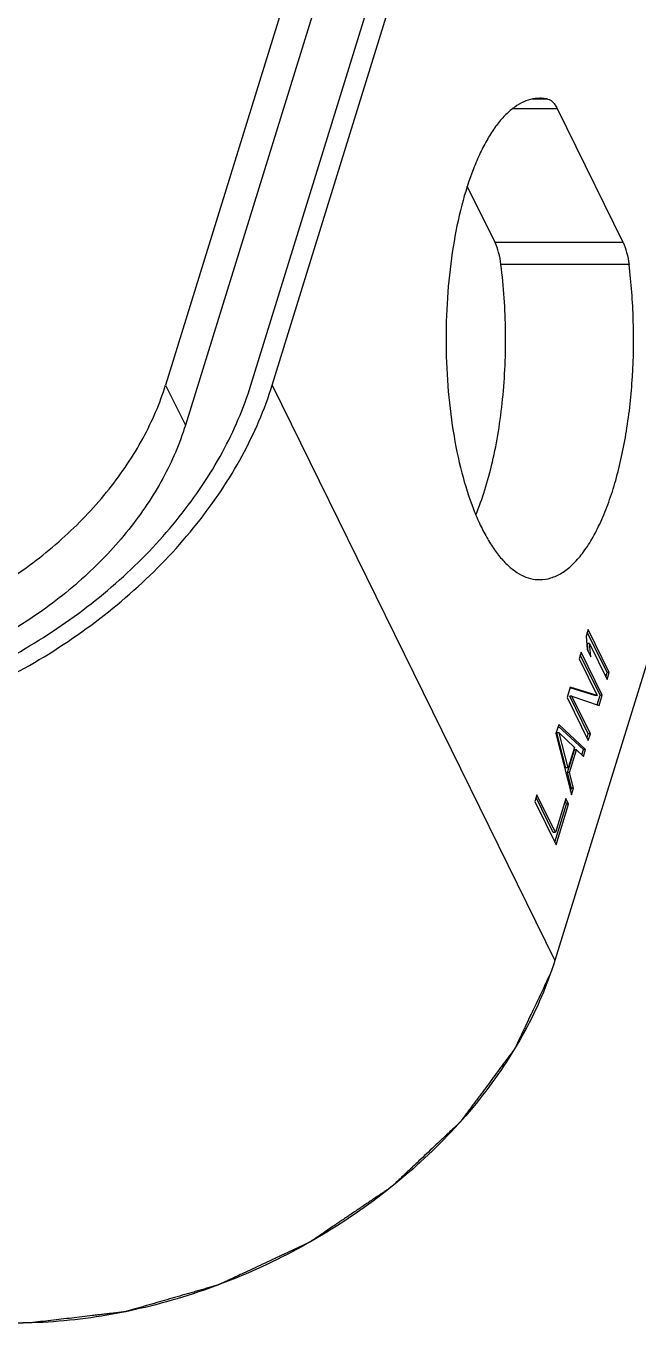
# Model space of a CAD drawing. Header units: millimetres. Extents: x 0 to 1189, y 0 to 841.
# Drawn here: x 1036.74 to 1049.95, y 644.79 to 672.81 of the extents above; entities that cross this region are included whole.
import ezdxf

# ---------------------------------------------------------------- set-up
doc = ezdxf.new("R2010")
doc.units = ezdxf.units.MM
doc.header["$LTSCALE"] = 65.395
for name, color, linetype in [('03_ALL_AXES', 7, 'CONTINUOUS'), ('09_ALL_ROUNDS', 7, 'CONTINUOUS'), ('11_ALL_COSMETICS', 7, 'CONTINUOUS'), ('20_ALL_FEATURES', 7, 'CONTINUOUS')]:
    doc.layers.add(name, color=color, linetype=linetype)

msp = doc.modelspace()

# ---------------------------------------------------------------- linework, layer by layer
at = {"layer": '03_ALL_AXES', "color": 7}
for p, q in [((1071.222, 766.888), (1039.753, 665.056)), ((1041.595, 665.056), (1073.064, 766.888)), ((1071.649, 766.018), (1040.18, 664.186))]:
    msp.add_line(p, q, dxfattribs=at)
at = {"layer": '03_ALL_AXES', "color": 4}
msp.add_line((1039.753, 665.056), (1040.18, 664.186), dxfattribs=at)
at = {"layer": '03_ALL_AXES', "color": 7}
for points, knots in [([(1030.545, 657.614), (1031.131, 657.614), (1032.326, 657.716), (1034.093, 658.142), (1035.814, 658.829), (1037.422, 659.751), (1038.858, 660.874), (1040.068, 662.156), (1041.006, 663.55), (1041.44, 664.554), (1041.595, 665.056)], [0, 0, 0, 0, 0.124266, 0.253139, 0.384492, 0.515947, 0.645114, 0.769838, 0.888443, 1, 1, 1, 1]), ([(1031.03, 659.181), (1031.492, 659.181), (1032.435, 659.261), (1033.831, 659.598), (1035.189, 660.14), (1036.458, 660.868), (1037.592, 661.754), (1038.547, 662.767), (1039.288, 663.867), (1039.63, 664.659), (1039.753, 665.056)], [0, 0, 0, 0, 0.124266, 0.253139, 0.384492, 0.515947, 0.645114, 0.769838, 0.888443, 1, 1, 1, 1]), ([(1040.18, 664.186), (1040.058, 663.789), (1039.715, 662.997), (1038.974, 661.896), (1038.019, 660.884), (1036.885, 659.998), (1035.616, 659.27), (1034.258, 658.728), (1032.862, 658.391), (1031.919, 658.311), (1031.457, 658.311)], [0, 0, 0, 0, 0.111557, 0.230162, 0.354886, 0.484053, 0.615508, 0.746861, 0.875734, 1, 1, 1, 1])]:
    msp.add_open_spline(points, degree=3, knots=knots, dxfattribs=at)
at = {"layer": '09_ALL_ROUNDS', "color": 7}
for p, q in [((1042.056, 665.056), (1073.524, 766.888)), ((1049.629, 668.133), (1048.213, 671.02)), ((1046.866, 668.133), (1046.267, 669.353))]:
    msp.add_line(p, q, dxfattribs=at)
at = {"layer": '09_ALL_ROUNDS', "color": 4}
for p, q in [((1048.004, 671.233), (1047.66, 671.233)), ((1048.213, 671.02), (1047.234, 671.02)), ((1049.629, 668.133), (1046.866, 668.133)), ((1049.758, 667.659), (1046.994, 667.659))]:
    msp.add_line(p, q, dxfattribs=at)
at = {"layer": '09_ALL_ROUNDS', "color": 7}
for points, knots in [([(1047.832, 671.251), (1047.765, 671.251), (1047.628, 671.234), (1047.428, 671.155), (1047.233, 671.028), (1047.046, 670.853), (1046.867, 670.633), (1046.697, 670.369), (1046.539, 670.064), (1046.337, 669.59), (1046.126, 668.915), (1045.944, 668.022), (1045.832, 667.056), (1045.794, 666.051), (1045.832, 665.047), (1045.944, 664.08), (1046.126, 663.188), (1046.337, 662.513), (1046.539, 662.039), (1046.697, 661.734), (1046.867, 661.47), (1047.046, 661.25), (1047.233, 661.075), (1047.428, 660.947), (1047.628, 660.869), (1047.765, 660.851), (1047.832, 660.851)], [0, 0, 0, 0, 0.016816, 0.034496, 0.053762, 0.075119, 0.098875, 0.125172, 0.154032, 0.185383, 0.254917, 0.332103, 0.414667, 0.5, 0.585333, 0.667897, 0.745083, 0.814617, 0.845968, 0.874828, 0.901125, 0.924881, 0.946238, 0.965504, 0.983184, 1, 1, 1, 1]), ([(1048.004, 671.233), (1047.99, 671.236), (1047.933, 671.247), (1047.875, 671.251), (1047.832, 671.251)], [0, 0, 0, 0, 0.252357, 1, 1, 1, 1]), ([(1048.004, 671.233), (1048.024, 671.228), (1048.065, 671.211), (1048.119, 671.165), (1048.17, 671.1), (1048.199, 671.048), (1048.213, 671.02)], [0, 0, 0, 0, 0.197839, 0.425145, 0.691428, 1, 1, 1, 1]), ([(1046.994, 667.659), (1046.983, 667.747), (1046.953, 667.909), (1046.899, 668.065), (1046.866, 668.133)], [0, 0, 0, 0, 0.540239, 1, 1, 1, 1]), ([(1049.629, 668.133), (1049.663, 668.065), (1049.716, 667.909), (1049.746, 667.747), (1049.758, 667.659)], [0, 0, 0, 0, 0.459761, 1, 1, 1, 1]), ([(1046.45, 662.25), (1046.524, 662.426), (1046.659, 662.804), (1046.82, 663.407), (1046.947, 664.062), (1047.068, 665.001), (1047.119, 666.208), (1047.055, 667.179), (1046.994, 667.659)], [0, 0, 0, 0, 0.104537, 0.218721, 0.34093, 0.469256, 0.735613, 1, 1, 1, 1]), ([(1047.832, 660.851), (1047.912, 660.851), (1048.079, 660.878), (1048.319, 660.992), (1048.549, 661.175), (1048.766, 661.425), (1048.97, 661.737), (1049.159, 662.108), (1049.329, 662.532), (1049.479, 663.005), (1049.606, 663.519), (1049.746, 664.265), (1049.851, 665.25), (1049.869, 666.454), (1049.808, 667.261), (1049.758, 667.659)], [0, 0, 0, 0, 0.031848, 0.066011, 0.104275, 0.147739, 0.196918, 0.2519, 0.312475, 0.378214, 0.448526, 0.5227, 0.679292, 0.840912, 1, 1, 1, 1]), ([(1030.424, 657.223), (1031.041, 657.223), (1032.299, 657.33), (1034.159, 657.778), (1035.97, 658.502), (1037.663, 659.472), (1039.174, 660.654), (1040.448, 662.003), (1041.436, 663.471), (1041.892, 664.527), (1042.056, 665.056)], [0, 0, 0, 0, 0.124266, 0.253139, 0.384492, 0.515947, 0.645114, 0.769838, 0.888443, 1, 1, 1, 1])]:
    msp.add_open_spline(points, degree=3, knots=knots, dxfattribs=at)
at = {"layer": '11_ALL_COSMETICS', "color": 7}
msp.add_line((1079.625, 754.456), (1048.156, 652.624), dxfattribs=at)
for points, knots in [([(1048.156, 652.624), (1048.155, 652.62), (1048.154, 652.615), (1048.152, 652.609), (1048.151, 652.606), (1048.15, 652.603), (1048.149, 652.601), (1048.149, 652.599), (1048.148, 652.597), (1048.148, 652.597), (1048.148, 652.597), (1048.148, 652.596), (1048.147, 652.594), (1048.147, 652.592), (1048.146, 652.589), (1048.144, 652.584), (1048.142, 652.578), (1048.139, 652.569), (1048.137, 652.56), (1048.134, 652.554), (1048.133, 652.549), (1048.132, 652.546), (1048.131, 652.544), (1048.131, 652.542), (1048.131, 652.542), (1048.13, 652.541), (1048.13, 652.541), (1048.13, 652.539), (1048.129, 652.537), (1048.128, 652.535), (1048.128, 652.532), (1048.126, 652.529), (1048.125, 652.525), (1048.124, 652.522), (1048.124, 652.52), (1048.123, 652.518), (1048.123, 652.517), (1048.122, 652.516), (1048.122, 652.515), (1048.122, 652.515), (1048.122, 652.514), (1048.122, 652.514), (1048.121, 652.513), (1048.121, 652.511), (1048.12, 652.509), (1048.119, 652.507), (1048.118, 652.503), (1048.117, 652.499), (1048.114, 652.492), (1048.112, 652.485), (1048.11, 652.478), (1048.108, 652.473), (1048.107, 652.468), (1048.105, 652.464), (1048.104, 652.462), (1048.104, 652.461), (1048.104, 652.46), (1048.104, 652.459), (1048.103, 652.459), (1048.103, 652.458), (1048.102, 652.456), (1048.102, 652.454), (1048.101, 652.45), (1048.099, 652.446), (1048.098, 652.442), (1048.097, 652.438), (1048.096, 652.436), (1048.095, 652.434), (1048.095, 652.433), (1048.095, 652.433), (1048.095, 652.432), (1048.094, 652.431), (1048.094, 652.43), (1048.093, 652.428), (1048.092, 652.425), (1048.091, 652.421), (1048.089, 652.416), (1048.087, 652.41), (1048.084, 652.402), (1048.079, 652.387), (1048.075, 652.375), (1048.072, 652.367)], [0, 0, 0, 0, 0.0625, 0.09375, 0.109375, 0.125, 0.140625, 0.15625, 0.160156, 0.164062, 0.166016, 0.167969, 0.171875, 0.179688, 0.1875, 0.203125, 0.21875, 0.25, 0.28125, 0.296875, 0.3125, 0.320312, 0.328125, 0.332031, 0.333984, 0.335938, 0.339844, 0.34375, 0.359375, 0.375, 0.390625, 0.40625, 0.4375, 0.453125, 0.46875, 0.476562, 0.484375, 0.492188, 0.496094, 0.498047, 0.5, 0.501953, 0.503906, 0.507812, 0.515625, 0.523438, 0.53125, 0.546875, 0.5625, 0.59375, 0.609375, 0.625, 0.640625, 0.65625, 0.660156, 0.664062, 0.666016, 0.667969, 0.671875, 0.679688, 0.6875, 0.703125, 0.71875, 0.75, 0.78125, 0.796875, 0.8125, 0.820312, 0.828125, 0.832031, 0.833984, 0.835938, 0.839844, 0.84375, 0.851562, 0.859375, 0.875, 0.890625, 0.90625, 0.9375, 1, 1, 1, 1]), ([(1048.072, 652.367), (1048.015, 652.247), (1047.93, 652.066), (1047.816, 651.826), (1047.73, 651.645), (1047.659, 651.495), (1047.602, 651.375), (1047.559, 651.285), (1047.517, 651.195), (1047.474, 651.104), (1047.438, 651.029), (1047.41, 650.969), (1047.389, 650.924), (1047.367, 650.879), (1047.349, 650.842), (1047.335, 650.811), (1047.324, 650.789), (1047.316, 650.77), (1047.308, 650.755), (1047.303, 650.744), (1047.299, 650.734), (1047.295, 650.727), (1047.293, 650.722), (1047.291, 650.718), (1047.289, 650.716), (1047.287, 650.713), (1047.283, 650.708), (1047.277, 650.699), (1047.269, 650.689), (1047.258, 650.674), (1047.245, 650.656), (1047.229, 650.634), (1047.207, 650.605), (1047.17, 650.555), (1047.116, 650.482), (1047.051, 650.396), (1046.987, 650.309), (1046.901, 650.193), (1046.793, 650.049), (1046.664, 649.875), (1046.556, 649.73), (1046.47, 649.615), (1046.406, 649.528), (1046.341, 649.441), (1046.288, 649.369), (1046.245, 649.311), (1046.212, 649.267), (1046.185, 649.231), (1046.164, 649.202), (1046.15, 649.184), (1046.14, 649.17), (1046.132, 649.159), (1046.125, 649.15), (1046.12, 649.143), (1046.116, 649.138), (1046.113, 649.134), (1046.111, 649.131), (1046.106, 649.127), (1046.101, 649.122), (1046.095, 649.116), (1046.086, 649.108), (1046.073, 649.095), (1046.056, 649.079), (1046.029, 649.053), (1045.995, 649.021), (1045.954, 648.983), (1045.913, 648.945), (1045.873, 648.906), (1045.818, 648.855), (1045.751, 648.791), (1045.642, 648.689), (1045.507, 648.561), (1045.344, 648.408), (1045.208, 648.28), (1045.1, 648.177), (1045.018, 648.101), (1044.937, 648.024), (1044.856, 647.947), (1044.788, 647.883), (1044.734, 647.832), (1044.7, 647.8), (1044.673, 647.775), (1044.656, 647.759), (1044.642, 647.746), (1044.634, 647.738), (1044.628, 647.732), (1044.625, 647.73), (1044.623, 647.728), (1044.621, 647.727), (1044.619, 647.725), (1044.614, 647.722), (1044.607, 647.717), (1044.597, 647.711), (1044.581, 647.7), (1044.561, 647.686), (1044.537, 647.67), (1044.504, 647.648), (1044.464, 647.62), (1044.415, 647.588), (1044.367, 647.555), (1044.302, 647.511), (1044.221, 647.457), (1044.124, 647.391), (1044.027, 647.325), (1043.898, 647.238), (1043.736, 647.129), (1043.574, 647.019), (1043.445, 646.932), (1043.348, 646.866), (1043.251, 646.801), (1043.17, 646.746), (1043.105, 646.703), (1043.057, 646.67), (1043.008, 646.637), (1042.968, 646.61), (1042.936, 646.588), (1042.911, 646.571), (1042.891, 646.558), (1042.875, 646.547), (1042.865, 646.54), (1042.858, 646.535), (1042.854, 646.532), (1042.851, 646.531), (1042.849, 646.529), (1042.847, 646.528), (1042.843, 646.526), (1042.835, 646.523), (1042.824, 646.518), (1042.806, 646.509), (1042.784, 646.499), (1042.748, 646.482), (1042.704, 646.461), (1042.632, 646.428), (1042.543, 646.386), (1042.436, 646.336), (1042.329, 646.286), (1042.222, 646.236), (1042.08, 646.17), (1041.901, 646.086), (1041.687, 645.986), (1041.509, 645.903), (1041.366, 645.836), (1041.259, 645.786), (1041.17, 645.744), (1041.099, 645.711), (1041.045, 645.686), (1041.001, 645.665), (1040.965, 645.649), (1040.943, 645.638), (1040.925, 645.63), (1040.914, 645.625), (1040.905, 645.62), (1040.898, 645.617), (1040.893, 645.615), (1040.888, 645.613), (1040.884, 645.612), (1040.878, 645.61), (1040.869, 645.608), (1040.857, 645.604), (1040.843, 645.6), (1040.825, 645.595), (1040.802, 645.589), (1040.765, 645.578), (1040.719, 645.565), (1040.664, 645.549), (1040.591, 645.528), (1040.499, 645.501), (1040.389, 645.469), (1040.279, 645.438), (1040.132, 645.395), (1039.948, 645.342), (1039.728, 645.279), (1039.545, 645.226), (1039.398, 645.184), (1039.288, 645.152), (1039.178, 645.12), (1039.086, 645.094), (1039.021, 645.075), (1038.985, 645.064), (1038.957, 645.057), (1038.934, 645.05), (1038.916, 645.045), (1038.902, 645.041), (1038.891, 645.037), (1038.883, 645.035), (1038.878, 645.034), (1038.873, 645.033), (1038.868, 645.033), (1038.858, 645.031), (1038.847, 645.03), (1038.833, 645.028), (1038.814, 645.026), (1038.79, 645.024), (1038.762, 645.02), (1038.725, 645.016), (1038.678, 645.01), (1038.622, 645.004), (1038.566, 644.997), (1038.492, 644.989), (1038.398, 644.978), (1038.286, 644.965), (1038.137, 644.947), (1037.95, 644.925), (1037.726, 644.899), (1037.501, 644.873), (1037.202, 644.838), (1036.978, 644.812), (1036.829, 644.795)], [0, 0, 0, 0, 0.03125, 0.046875, 0.0625, 0.078125, 0.085938, 0.09375, 0.101562, 0.109375, 0.117188, 0.121094, 0.125, 0.128906, 0.132812, 0.134766, 0.136719, 0.138672, 0.139648, 0.140625, 0.141602, 0.14209, 0.142578, 0.142822, 0.143066, 0.143311, 0.143555, 0.144531, 0.145508, 0.146484, 0.148438, 0.150391, 0.152344, 0.15625, 0.164062, 0.171875, 0.179688, 0.1875, 0.203125, 0.21875, 0.234375, 0.242188, 0.25, 0.257812, 0.265625, 0.269531, 0.273438, 0.277344, 0.279297, 0.28125, 0.282227, 0.283203, 0.28418, 0.284668, 0.285156, 0.2854, 0.285645, 0.286133, 0.286621, 0.287109, 0.288086, 0.289062, 0.291016, 0.292969, 0.296875, 0.300781, 0.304688, 0.308594, 0.3125, 0.320312, 0.328125, 0.34375, 0.359375, 0.375, 0.382812, 0.390625, 0.398438, 0.40625, 0.414062, 0.417969, 0.421875, 0.423828, 0.425781, 0.426758, 0.427734, 0.428223, 0.428467, 0.428589, 0.428711, 0.428955, 0.429199, 0.429688, 0.430664, 0.431641, 0.433594, 0.435547, 0.4375, 0.441406, 0.445312, 0.449219, 0.453125, 0.460938, 0.46875, 0.476562, 0.484375, 0.5, 0.515625, 0.523438, 0.53125, 0.539062, 0.546875, 0.550781, 0.554688, 0.558594, 0.5625, 0.564453, 0.566406, 0.568359, 0.569336, 0.570312, 0.570801, 0.571045, 0.571289, 0.571411, 0.571533, 0.571777, 0.572266, 0.573242, 0.574219, 0.576172, 0.578125, 0.582031, 0.585938, 0.59375, 0.601562, 0.609375, 0.617188, 0.625, 0.640625, 0.65625, 0.671875, 0.679688, 0.6875, 0.695312, 0.699219, 0.703125, 0.707031, 0.708984, 0.710938, 0.711914, 0.712891, 0.713379, 0.713867, 0.714355, 0.7146, 0.714844, 0.715332, 0.71582, 0.716797, 0.717773, 0.71875, 0.720703, 0.722656, 0.726562, 0.730469, 0.734375, 0.742188, 0.75, 0.757812, 0.765625, 0.78125, 0.796875, 0.8125, 0.820312, 0.828125, 0.835938, 0.84375, 0.847656, 0.849609, 0.851562, 0.853516, 0.854492, 0.855469, 0.856445, 0.856934, 0.857178, 0.857422, 0.85791, 0.858398, 0.859375, 0.860352, 0.861328, 0.863281, 0.865234, 0.867188, 0.871094, 0.875, 0.878906, 0.882812, 0.890625, 0.898438, 0.90625, 0.921875, 0.9375, 0.953125, 0.96875, 1, 1, 1, 1]), ([(1036.829, 644.795), (1036.825, 644.795), (1036.819, 644.794), (1036.811, 644.794), (1036.807, 644.794), (1036.804, 644.794), (1036.801, 644.794), (1036.799, 644.794), (1036.798, 644.794), (1036.797, 644.794), (1036.796, 644.794), (1036.796, 644.794), (1036.794, 644.794), (1036.791, 644.794), (1036.787, 644.794), (1036.782, 644.794), (1036.774, 644.793), (1036.764, 644.793), (1036.754, 644.793), (1036.746, 644.793), (1036.741, 644.793), (1036.737, 644.793), (1036.734, 644.792), (1036.732, 644.792), (1036.731, 644.792), (1036.731, 644.792), (1036.73, 644.792), (1036.729, 644.792), (1036.727, 644.792), (1036.723, 644.792), (1036.72, 644.792), (1036.716, 644.792), (1036.712, 644.792), (1036.708, 644.792), (1036.706, 644.792), (1036.704, 644.792), (1036.702, 644.792), (1036.701, 644.792), (1036.7, 644.792), (1036.7, 644.792), (1036.699, 644.792), (1036.698, 644.792), (1036.698, 644.792), (1036.696, 644.792), (1036.693, 644.792), (1036.69, 644.792), (1036.686, 644.792), (1036.681, 644.792), (1036.673, 644.791), (1036.665, 644.791), (1036.657, 644.791), (1036.651, 644.791), (1036.645, 644.791), (1036.64, 644.791), (1036.637, 644.791), (1036.636, 644.791), (1036.635, 644.791), (1036.634, 644.791), (1036.633, 644.791), (1036.632, 644.791), (1036.63, 644.791), (1036.628, 644.791), (1036.624, 644.791), (1036.619, 644.791), (1036.614, 644.791), (1036.61, 644.791), (1036.608, 644.791), (1036.606, 644.791), (1036.605, 644.791), (1036.604, 644.791), (1036.603, 644.791), (1036.603, 644.791), (1036.602, 644.791), (1036.601, 644.791), (1036.599, 644.791), (1036.597, 644.791), (1036.594, 644.791), (1036.589, 644.791), (1036.583, 644.791), (1036.576, 644.791), (1036.566, 644.791), (1036.549, 644.791), (1036.535, 644.79), (1036.525, 644.79)], [0, 0, 0, 0, 0.0625, 0.09375, 0.109375, 0.125, 0.140625, 0.15625, 0.160156, 0.164062, 0.166016, 0.167969, 0.171875, 0.179688, 0.1875, 0.203125, 0.21875, 0.25, 0.28125, 0.296875, 0.3125, 0.320312, 0.328125, 0.332031, 0.333984, 0.335938, 0.339844, 0.34375, 0.359375, 0.375, 0.390625, 0.40625, 0.4375, 0.453125, 0.46875, 0.476562, 0.484375, 0.492188, 0.496094, 0.498047, 0.5, 0.501953, 0.503906, 0.507812, 0.515625, 0.523438, 0.53125, 0.546875, 0.5625, 0.59375, 0.609375, 0.625, 0.640625, 0.65625, 0.660156, 0.664062, 0.666016, 0.667969, 0.671875, 0.679688, 0.6875, 0.703125, 0.71875, 0.75, 0.78125, 0.796875, 0.804688, 0.8125, 0.820312, 0.828125, 0.830078, 0.832031, 0.833984, 0.835938, 0.839844, 0.84375, 0.851562, 0.859375, 0.875, 0.890625, 0.90625, 0.9375, 1, 1, 1, 1])]:
    msp.add_open_spline(points, degree=3, knots=knots, dxfattribs=at)
at = {"layer": '20_ALL_FEATURES', "color": 7}
for p, q in [((1079.625, 754.456), (1048.156, 652.624)), ((1048.875, 659.776), (1048.83, 659.629)), ((1049.287, 658.844), (1048.858, 659.718)), ((1049.333, 658.844), (1048.875, 659.776)), ((1048.83, 659.629), (1048.853, 659.343)), ((1048.908, 659.47), (1048.862, 659.47)), ((1048.876, 659.297), (1048.862, 659.47)), ((1048.908, 659.47), (1049.287, 658.697)), ((1048.931, 659.185), (1048.908, 659.47)), ((1048.724, 659.286), (1048.679, 659.14)), ((1048.679, 659.14), (1049.068, 658.346)), ((1049.136, 658.354), (1048.706, 659.229)), ((1049.182, 658.354), (1048.724, 659.286)), ((1048.853, 659.343), (1048.931, 659.185)), ((1049.259, 658.754), (1049.287, 658.844)), ((1049.333, 658.844), (1049.287, 658.844)), ((1049.287, 658.697), (1049.333, 658.844)), ((1048.49, 658.528), (1048.421, 658.307)), ((1048.421, 658.307), (1048.879, 657.375)), ((1048.525, 658.335), (1048.479, 658.335)), ((1048.878, 657.522), (1048.479, 658.335)), ((1049.022, 658.346), (1048.485, 658.514)), ((1049.068, 658.346), (1048.49, 658.528)), ((1048.525, 658.335), (1049.114, 658.134)), ((1048.924, 657.522), (1048.525, 658.335)), ((1049.068, 658.346), (1049.022, 658.346)), ((1049.072, 658.148), (1049.136, 658.354)), ((1049.114, 658.134), (1049.182, 658.354)), ((1049.182, 658.354), (1049.136, 658.354)), ((1048.24, 657.72), (1048.179, 657.524)), ((1048.818, 657.179), (1048.24, 657.72)), ((1048.179, 657.524), (1048.516, 656.2)), ((1048.249, 657.543), (1048.203, 657.543)), ((1048.397, 656.787), (1048.203, 657.543)), ((1048.772, 657.179), (1048.23, 657.686)), ((1048.249, 657.543), (1048.58, 657.227)), ((1048.443, 656.787), (1048.249, 657.543)), ((1048.851, 657.432), (1048.878, 657.522)), ((1048.924, 657.522), (1048.878, 657.522)), ((1048.879, 657.375), (1048.924, 657.522)), ((1048.429, 656.683), (1048.58, 657.172)), ((1048.58, 657.227), (1048.443, 656.787)), ((1048.475, 656.683), (1048.626, 657.172)), ((1048.626, 657.172), (1048.58, 657.172)), ((1048.626, 657.172), (1048.773, 657.032)), ((1048.738, 657.066), (1048.772, 657.179)), ((1048.818, 657.179), (1048.772, 657.179)), ((1048.773, 657.032), (1048.818, 657.179)), ((1048.443, 656.787), (1048.397, 656.787)), ((1048.475, 656.683), (1048.429, 656.683)), ((1048.515, 656.347), (1048.429, 656.683)), ((1048.561, 656.347), (1048.475, 656.683)), ((1048.495, 656.282), (1048.515, 656.347)), ((1048.561, 656.347), (1048.515, 656.347)), ((1048.516, 656.2), (1048.561, 656.347)), ((1047.771, 656.202), (1047.725, 656.055)), ((1047.725, 656.055), (1048.183, 655.123)), ((1048.124, 655.389), (1047.753, 656.144)), ((1048.17, 655.389), (1047.771, 656.202)), ((1048.397, 656.123), (1048.17, 655.389)), ((1048.409, 656.004), (1048.379, 656.065)), ((1048.455, 656.004), (1048.397, 656.123)), ((1048.155, 655.18), (1048.409, 656.004)), ((1048.183, 655.123), (1048.455, 656.004)), ((1048.455, 656.004), (1048.409, 656.004)), ((1048.17, 655.389), (1048.124, 655.389))]:
    msp.add_line(p, q, dxfattribs=at)
at = {"layer": '20_ALL_FEATURES', "color": 4}
msp.add_line((1042.056, 665.056), (1048.156, 652.624), dxfattribs=at)
at = {"layer": '20_ALL_FEATURES', "color": 7}
msp.add_open_spline([(1048.156, 652.624), (1047.993, 652.095), (1047.537, 651.039), (1046.549, 649.571), (1045.275, 648.222), (1043.763, 647.04), (1042.071, 646.069), (1040.26, 645.346), (1038.399, 644.898), (1037.142, 644.79), (1036.525, 644.79)], degree=3, knots=[0, 0, 0, 0, 0.111557, 0.230162, 0.354886, 0.484053, 0.615508, 0.746861, 0.875734, 1, 1, 1, 1], dxfattribs=at)

doc.saveas('drawing.dxf')
